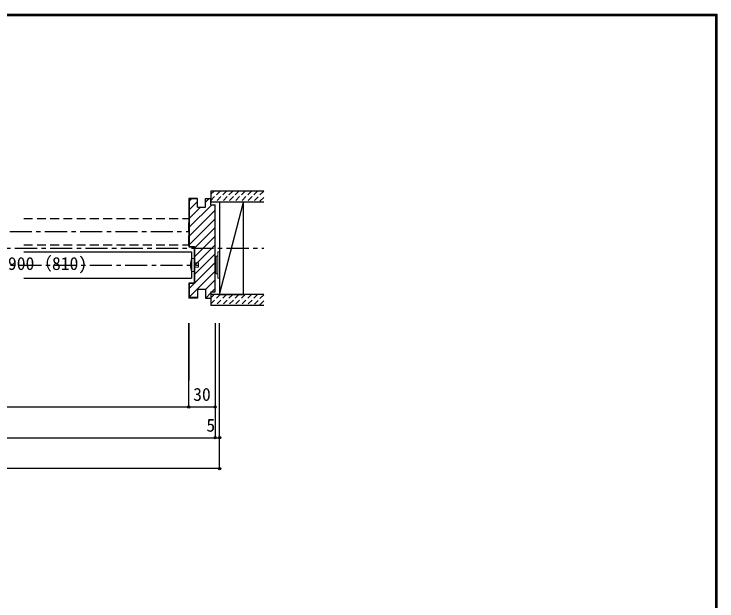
# Model space of a CAD drawing. Units: millimetres, scale not verified. Extents: x -973 to 977, y -718 to 696.
# Drawn here: x 180 to 977, y 30 to 696 of the extents above; entities that cross this region are included whole.
import ezdxf
from ezdxf.enums import TextEntityAlignment as Align

# ---------------------------------------------------------------- set-up
doc = ezdxf.new("R2010")
doc.units = ezdxf.units.MM
doc.header["$LTSCALE"] = 5
doc.header["$PDMODE"] = 32
doc.header["$PDSIZE"] = 2.5
for name, pattern in [('CHAIN1', [8, 5, -1, 1, -1]), ('DASHED1', [1.8, 1.2, -0.6]), ('DASHED2', [3, 2, -1])]:
    doc.linetypes.add(name, pattern=pattern)
for name, color, linetype in [('0-1_通り芯', 4, 'CHAIN1'), ('0-2_柱', 7, 'Continuous'), ('0-3_仕上げ', 2, 'Continuous'), ('0-4_枠', 3, 'Continuous'), ('0-6_扉', 6, 'Continuous'), ('0-B_寸法', 7, 'Continuous'), ('0-C_ハッチ', 4, 'Continuous'), ('F-1_枠', 6, 'Continuous')]:
    doc.layers.add(name, color=color, linetype=linetype)
doc.layers.add('0-7_金物', color=7, linetype='Continuous', lineweight=18)
doc.styles.add('ＭＳ ゴシック', font='')
doc.styles.get('ＭＳ ゴシック').set_extended_font_data('MS Gothic')

msp = doc.modelspace()

# ---------------------------------------------------------------- linework, layer by layer
at = {"layer": '0-1_通り芯'}
for p, q in [((-385.373, 449), (377.672, 449)), ((-459.366, 430), (462.672, 430)), ((-374.366, 411), (388.697, 411))]:
    msp.add_line(p, q, dxfattribs=at)
at = {"layer": '0-2_柱'}
for p, q in [((412.672, 482.5), (412.672, 377.5)), ((439.672, 482.5), (412.672, 482.5)), ((412.672, 377.5), (439.672, 482.5)), ((439.672, 377.5), (439.672, 482.5)), ((412.672, 377.5), (439.672, 377.5))]:
    msp.add_line(p, q, dxfattribs=at)
at = {"layer": '0-3_仕上げ'}
for p, q in [((462.672, 495), (402.672, 495)), ((402.672, 495), (402.672, 482.5)), ((462.672, 482.5), (402.672, 482.5)), ((462.672, 377.5), (402.672, 377.5)), ((402.672, 377.5), (402.672, 365)), ((462.672, 365), (402.672, 365))]:
    msp.add_line(p, q, dxfattribs=at)
at = {"layer": '0-4_枠'}
for p, q in [((387.672, 486.5), (377.672, 486.5)), ((377.672, 486.5), (377.672, 431.5)), ((387.672, 476.5), (387.672, 486.5)), ((396.672, 486.5), (402.672, 486.5)), ((396.672, 476.5), (396.672, 486.5)), ((402.672, 479.5), (402.672, 486.5)), ((387.672, 486), (378.172, 486)), ((378.172, 486), (378.172, 432)), ((402.672, 479.5), (407.672, 479.5)), ((407.672, 380.5), (407.672, 479.5)), ((387.672, 476.5), (396.672, 476.5)), ((377.672, 431.5), (383.672, 431.5)), ((378.172, 432), (384.172, 432)), ((383.672, 431.5), (383.672, 390.5)), ((384.172, 432), (384.172, 390)), ((377.672, 390.5), (377.672, 373.5)), ((383.672, 390.5), (377.672, 390.5)), ((378.172, 390), (378.172, 374)), ((384.172, 390), (378.172, 390)), ((387.672, 383.5), (387.672, 373.5)), ((387.672, 383.5), (396.672, 383.5)), ((396.672, 383.5), (396.672, 373.5)), ((402.672, 380.5), (402.672, 373.5)), ((402.672, 380.5), (407.672, 380.5)), ((387.672, 373.5), (377.672, 373.5)), ((387.672, 374), (378.172, 374)), ((396.672, 373.5), (402.672, 373.5))]:
    msp.add_line(p, q, dxfattribs=at)
at = {"layer": '0-6_扉', "color": 2, "linetype": 'DASHED2'}
for p, q in [((190.654, 464), (377.672, 464)), ((377.672, 434), (377.672, 464)), ((190.654, 434), (377.672, 434))]:
    msp.add_line(p, q, dxfattribs=at)
at = {"layer": '0-6_扉'}
for p, q in [((190.654, 426), (380.672, 426)), ((380.672, 426), (380.672, 396)), ((190.654, 396), (380.672, 396))]:
    msp.add_line(p, q, dxfattribs=at)
at = {"layer": '0-7_金物'}
for p, q in [((410.672, 425.941), (410.672, 395.941)), ((412.672, 425.941), (410.672, 425.941)), ((412.672, 425.941), (412.672, 395.941)), ((383.697, 418.5), (380.672, 418.5)), ((383.697, 403.5), (383.697, 418.5)), ((408.666, 419.941), (407.672, 419.941)), ((410.672, 420.941), (408.672, 420.941)), ((408.672, 420.941), (408.672, 400.941)), ((383.697, 413.5), (388.697, 413.5)), ((388.697, 408.5), (383.697, 408.5)), ((388.697, 413.5), (388.697, 408.5)), ((380.672, 403.5), (383.697, 403.5)), ((408.666, 401.941), (407.672, 401.941)), ((410.672, 400.941), (408.672, 400.941)), ((412.672, 395.941), (410.672, 395.941))]:
    msp.add_line(p, q, dxfattribs=at)
msp.add_arc((408.297, 411), 28.625, 164.81071, 195.18929, dxfattribs=at)
at = {"layer": '0-B_寸法', "color": 4}
for p, q in [((377.672, 250), (377.672, 345)), ((377.69, 345), (377.69, 280)), ((407.672, 345), (407.672, 215)), ((412.672, 180), (412.672, 345)), ((-404.366, 250), (407.672, 250)), ((-409.366, 215), (412.672, 215)), ((412.672, 180), (-409.366, 180))]:
    msp.add_line(p, q, dxfattribs=at)
at = {"layer": '0-B_寸法'}
for p in [(377.672, 250), (407.672, 250), (407.672, 215), (412.672, 215), (412.672, 180)]:
    msp.add_point(p, dxfattribs=at)
at = {"layer": '0-C_ハッチ', "linetype": 'DASHED1'}
for p, q in [((406.322, 495), (402.672, 491.351)), ((413.393, 495), (402.672, 484.279)), ((420.464, 495), (407.964, 482.5)), ((427.535, 495), (415.035, 482.5)), ((434.606, 495), (422.106, 482.5)), ((441.677, 495), (429.177, 482.5)), ((448.748, 495), (436.248, 482.5)), ((455.819, 495), (443.319, 482.5)), ((462.672, 494.782), (450.39, 482.5)), ((462.672, 487.711), (457.461, 482.5)), ((406.322, 377.5), (402.672, 373.851)), ((413.393, 377.5), (402.672, 366.779)), ((420.464, 377.5), (407.964, 365)), ((427.535, 377.5), (415.035, 365)), ((434.606, 377.5), (422.106, 365)), ((441.677, 377.5), (429.177, 365)), ((448.748, 377.5), (436.248, 365)), ((455.819, 377.5), (443.319, 365)), ((462.672, 377.282), (450.39, 365)), ((462.672, 370.211), (457.461, 365))]:
    msp.add_line(p, q, dxfattribs=at)
at = {"layer": '0-C_ハッチ'}
for p, q in [((400.971, 486.5), (396.672, 482.202)), ((380.672, 486), (378.172, 483.501)), ((387.672, 483.101), (378.172, 473.601)), ((403.87, 479.5), (378.172, 453.802)), ((390.971, 476.5), (378.172, 463.702)), ((407.672, 473.403), (378.172, 443.903)), ((407.672, 463.503), (378.172, 434.003)), ((407.672, 453.604), (384.172, 430.104)), ((407.672, 443.704), (384.172, 420.204)), ((407.672, 433.805), (384.172, 410.305)), ((407.672, 423.905), (384.172, 400.405)), ((407.672, 414.006), (384.172, 390.506)), ((407.672, 404.106), (378.172, 374.606)), ((407.672, 394.207), (396.672, 383.207)), ((383.667, 390), (378.172, 384.506)), ((407.672, 384.307), (403.865, 380.5)), ((402.672, 379.307), (396.865, 373.5)), ((387.672, 374.207), (387.466, 374))]:
    msp.add_line(p, q, dxfattribs=at)
at = {"layer": 'F-1_枠'}
for p, q in [((-973.347, 695.833), (976.653, 695.833)), ((-973.347, 695), (976.653, 695)), ((-973.347, 694.167), (976.653, 694.167)), ((974.986, 695.833), (974.986, -700.833)), ((975.82, 695.833), (975.82, -700.833)), ((976.653, 695.833), (976.653, -700.833))]:
    msp.add_line(p, q, dxfattribs=at)

# ---------------------------------------------------------------- texts
at = {"layer": '0-B_寸法', "style": 'ＭＳ ゴシック'}
for s, p in [('ＤＷ＝900（810)', (112.654, 401)), ('30', (382.679, 252.5)), ('5', (397.643, 217.5))]:
    msp.add_text(s, height=14.66, dxfattribs=at).set_placement(p, align=Align.BOTTOM_LEFT)

doc.saveas('drawing.dxf')
